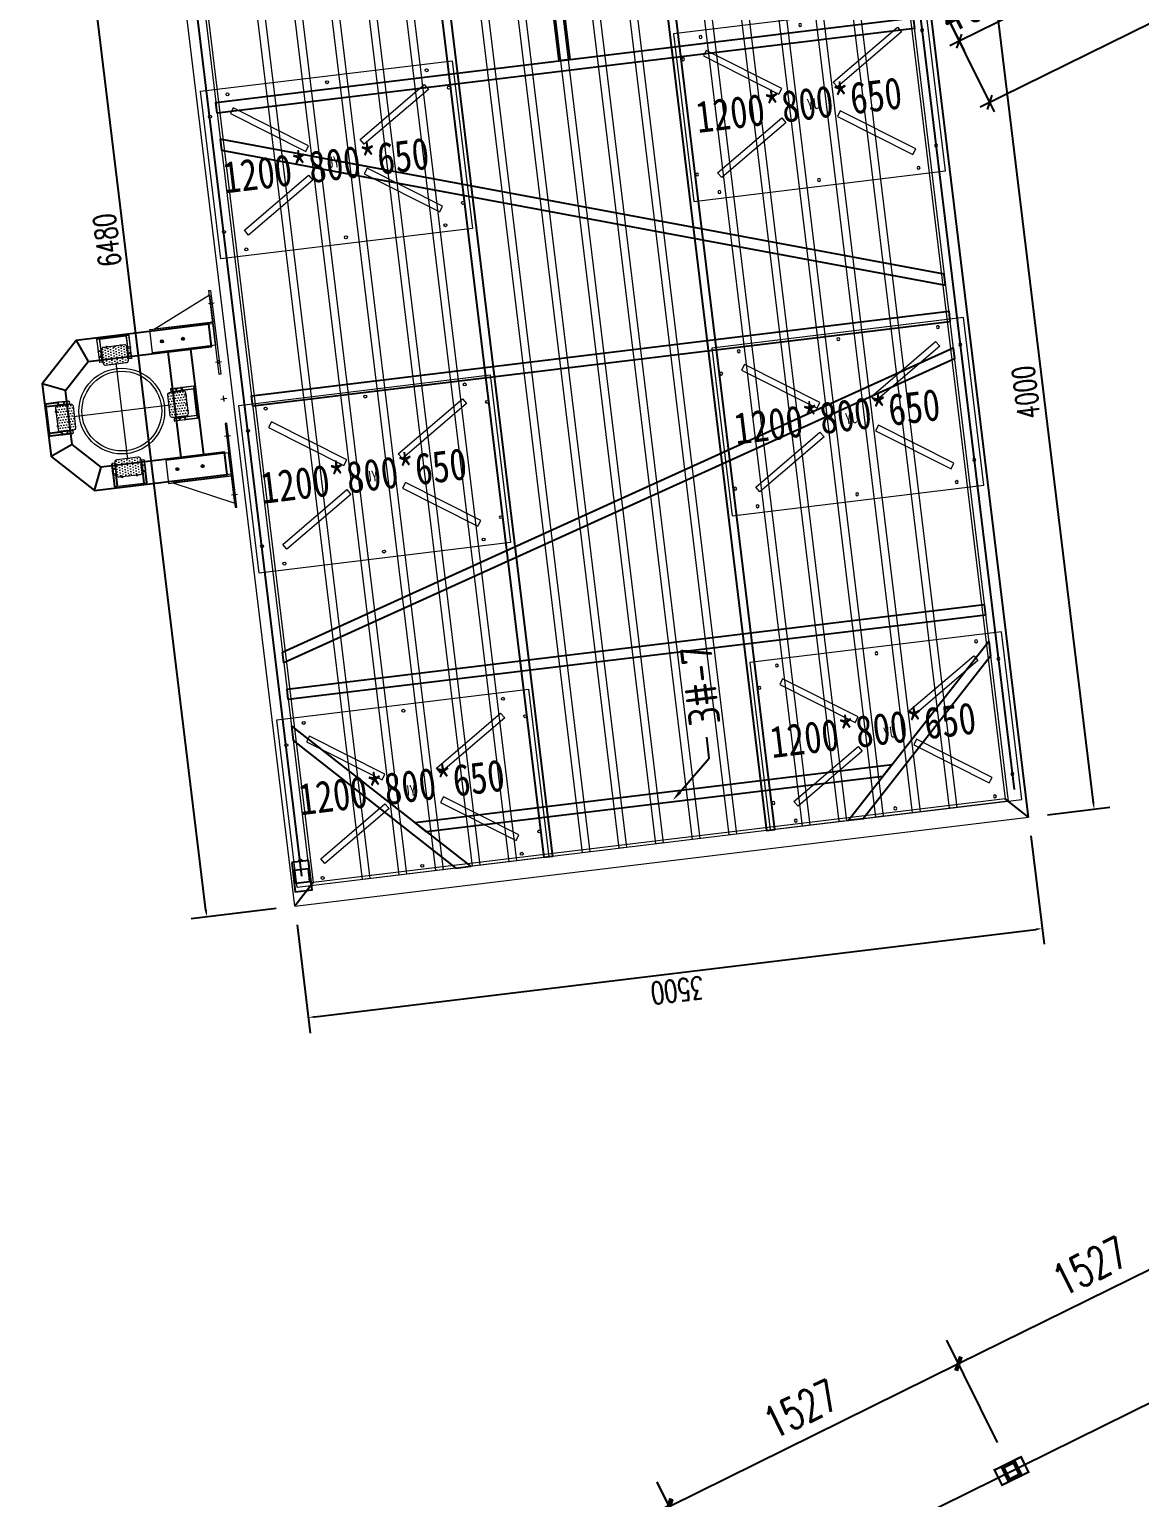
# Model space of a CAD drawing. Extents: x 8796 to 116961, y 24572 to 132726.
# Drawn here: x 27899 to 33157, y 85472 to 92430 of the extents above; entities that cross this region are included whole.
import ezdxf
from ezdxf import colors
from ezdxf.entities.mleader import LeaderData, LeaderLine
from ezdxf.math import Vec2, Vec3

# ---------------------------------------------------------------- set-up
doc = ezdxf.new("R2010")
doc.units = 0
doc.header["$LTSCALE"] = 1000
doc.header["$MEASUREMENT"] = 0
for name, pattern in [('CENTER', [2, 1.25, -0.25, 0.25, -0.25]), ('DASHED', [0.75, 0.5, -0.25]), ('HIDDEN', [0.375, 0.25, -0.125])]:
    doc.linetypes.add(name, pattern=pattern)
for name, color, linetype in [('PUB_DIM', 3, 'Continuous'), ('PUB_TEXT', 7, 'Continuous'), ('主框型材', 4, 'Continuous'), ('标注', 9, 'Continuous'), ('栏杆基座', 214, 'Continuous'), ('浮箱U槽', 5, 'Continuous'), ('浮箱名称', 3, 'Continuous'), ('连接端梁', 130, 'Continuous'), ('铝合金', 7, 'Continuous'), ('铝横梁', 220, 'Continuous')]:
    doc.layers.add(name, color=color, linetype=linetype)
for name, color, linetype, lineweight in [('导框型材', 2, 'Continuous', 18), ('浮箱', 160, 'Continuous', 20), ('轮子座', 7, 'Continuous', 9), ('铝主梁', 3, 'Continuous', 9), ('铝龙骨', 7, 'Continuous', 9)]:
    doc.layers.add(name, color=color, linetype=linetype, lineweight=lineweight)
doc.styles.add('_TCH_DIM_T3', font='SIMPLEX.shx', dxfattribs={"width": 0.705882, "bigfont": 'hztxt.shx'})
doc.styles.add('HZTXT', font='txtw.shx', dxfattribs={"width": 0.8, "bigfont": 'hztxtw.shx'})
doc.styles.get("Standard").update_dxf_attribs({"font": 'gbenor.shx', "bigfont": 'gbcbig.shx'})
doc.styles.add('STANDARD_T3', font='simplex.shx', dxfattribs={"width": 0.7, "bigfont": 'hztxt.shx'})
doc.styles.add('黑体', font='simhei.ttf', dxfattribs={"width": 0.8})
doc.dimstyles.new('_TCH_ARCH&&50', dxfattribs={"dimtxt": 148.75, "dimasz": 50, "dimexe": 125, "dimexo": 150, "dimgap": 63.125, "dimtad": 1, "dimdec": 0, "dimzin": 0, "dimdsep": 46, "dimtxsty": '_TCH_DIM_T3', "dimblk": 'ARCHTICK', "dimcen": 0.09, "dimclrt": 7, "dimazin": 2, "dimtfac": 1, "dimtdec": 0, "dimtix": 1, "dimtmove": 2, "dimatfit": 3, "dimfxl": 0, "dimtolj": 1, "dimtzin": 0, "dimarcsym": 0})
doc.dimstyles.new('DIM-50', dxfattribs={"dimscale": 50, "dimtxt": 3, "dimasz": 1, "dimexe": 1, "dimexo": 1, "dimgap": 1, "dimtad": 1, "dimdec": 1, "dimdsep": 46, "dimtxsty": 'HZTXT', "dimblk": 'OBLIQUE', "dimblk1": 'ARCHTICK', "dimblk2": 'OBLIQUE', "dimcen": 0, "dimdle": 1, "dimclrd": 9, "dimclre": 9, "dimclrt": 2, "dimadec": 1, "dimazin": 0, "dimtfac": 1, "dimtdec": 1, "dimtix": 1, "dimtmove": 2, "dimatfit": 3, "dimldrblk": 'OBLIQUE', "dimfxl": 0, "dimtolj": 1, "dimtzin": 0, "dimarcsym": 0})
doc.dimstyles.new('W&&30', dxfattribs={"dimtxt": 105, "dimasz": 30, "dimexe": 75, "dimexo": 90, "dimgap": 30, "dimtad": 1, "dimdec": 0, "dimzin": 0, "dimdsep": 46, "dimtxsty": 'STANDARD_T3', "dimcen": 0.09, "dimclrd": 1, "dimclre": 1, "dimclrt": 7, "dimazin": 2, "dimtfac": 1, "dimtdec": 0, "dimtix": 1, "dimtmove": 2, "dimatfit": 3, "dimfxl": 0, "dimtolj": 1, "dimtzin": 0, "dimarcsym": 0})
pattern_1 = [(0, (1212.185, -561.11), (6.35, 12.7), [0, -12.7])]

# ---------------------------------------------------------------- blocks, each defined once
blk = doc.blocks.new('*D32')
at = {"color": 1, "lineweight": -2, "transparency": 16777216}
for p, q in [((27436.5, 72496.4), (27436.5, 72901.8)), ((33916.5, 72496.4), (33916.5, 72901.8)), ((27466.5, 72826.8), (33886.5, 72826.8))]:
    blk.add_line(p, q, dxfattribs=at)
at = {"color": 1, "transparency": 16777216}
for points in [[(27466.5, 72831.8), (27466.5, 72821.8), (27436.5, 72826.8)], [(33886.5, 72831.8), (33886.5, 72821.8), (33916.5, 72826.8)]]:
    blk.add_solid(points, dxfattribs=at)
at = {"layer": 'Defpoints', "color": 0, "transparency": 16777216}
for p in [(33916.5, 72826.8), (27436.5, 72406.4), (33916.5, 72406.4)]:
    blk.add_point(p, dxfattribs=at)
at = {"color": 7, "transparency": 16777216, "insert": (30676.5, 72909.3), "char_height": 105, "attachment_point": 5, "style": 'STANDARD_T3'}
blk.add_mtext('\\A1;6480', dxfattribs=at)
blk = doc.blocks.new('*D606')
at = {"color": 1, "lineweight": -2, "transparency": 16777216}
for p, q in [((27346.5, 72406.4), (26829.5, 72406.4)), ((26904.5, 72376.4), (26904.5, 68936.4)), ((27346.5, 68906.4), (26829.5, 68906.4))]:
    blk.add_line(p, q, dxfattribs=at)
at = {"color": 1, "transparency": 16777216}
for points in [[(26899.5, 72376.4), (26909.5, 72376.4), (26904.5, 72406.4)], [(26899.5, 68936.4), (26909.5, 68936.4), (26904.5, 68906.4)]]:
    blk.add_solid(points, dxfattribs=at)
at = {"layer": 'Defpoints', "color": 0, "transparency": 16777216}
for p in [(27436.5, 72406.4), (26904.5, 68906.4), (27436.5, 68906.4)]:
    blk.add_point(p, dxfattribs=at)
at = {"color": 7, "transparency": 16777216, "insert": (26822, 70656.4), "char_height": 105, "attachment_point": 5, "rotation": 90, "style": 'STANDARD_T3'}
blk.add_mtext('\\A1;3500', dxfattribs=at)
blk = doc.blocks.new('*D33')
at = {"color": 1, "lineweight": -2, "transparency": 16777216}
for p, q in [((27436.5, 68816.4), (27436.5, 68518.8)), ((31436.5, 68816.4), (31436.5, 68518.8)), ((27466.5, 68593.8), (31406.5, 68593.8))]:
    blk.add_line(p, q, dxfattribs=at)
at = {"color": 1, "transparency": 16777216}
for points in [[(27466.5, 68598.8), (27466.5, 68588.8), (27436.5, 68593.8)], [(31406.5, 68598.8), (31406.5, 68588.8), (31436.5, 68593.8)]]:
    blk.add_solid(points, dxfattribs=at)
at = {"layer": 'Defpoints', "color": 0, "transparency": 16777216}
for p in [(27436.5, 68906.4), (31436.5, 68906.4), (31436.5, 68593.8)]:
    blk.add_point(p, dxfattribs=at)
at = {"color": 7, "transparency": 16777216, "insert": (29436.5, 68676.3), "char_height": 105, "attachment_point": 5, "style": 'STANDARD_T3'}
blk.add_mtext('\\A1;4000', dxfattribs=at)
blk = doc.blocks.new('$matou$00000186')
for points in [[(-600, 400), (600, 400), (600, -400), (-600, -400)], [(-455.8, 303.8), (-472.4, 278.9), (-139.6, 57), (-122.9, 82)], [(455.8, 303.8), (472.4, 278.9), (139.6, 57), (122.9, 82)], [(-455.8, -303.8), (-472.4, -278.9), (-139.6, -57), (-122.9, -82)], [(455.8, -303.8), (472.4, -278.9), (139.6, -57), (122.9, -82)]]:
    blk.add_lwpolyline(points, close=True)
for centre in [(-475, 370), (0, 370), (475, 370), (-570, 275), (570, 275), (-570, -275), (570, -275), (-475, -370), (0, -370), (475, -370)]:
    blk.add_circle(centre, 7)
at = {"layer": 'PUB_TEXT', "style": '黑体', "width": 0.8}
blk.add_text('JY', height=52.57, dxfattribs=at).set_placement((-44.4, -35.3))
blk = doc.blocks.new('_Oblique')
at = {"color": 0, "linetype": 'ByBlock', "lineweight": -2}
blk.add_line((-0.5, -0.5), (0.5, 0.5), dxfattribs=at)
blk = doc.blocks.new('*D597')
at = {"layer": 'Defpoints', "color": 0, "transparency": 16777216}
for p in [(40173.6, 68346.1), (46011.6, 68346.1), (46011.6, 67685.2)]:
    blk.add_point(p, dxfattribs=at)
at = {"layer": '标注', "color": 9, "lineweight": -2, "transparency": 16777216}
for p, q in [((40173.6, 68296.1), (40173.6, 67635.2)), ((46011.6, 68296.1), (46011.6, 67635.2)), ((40123.6, 67685.2), (46061.6, 67685.2))]:
    blk.add_line(p, q, dxfattribs=at)
at = {"layer": '标注', "color": 9, "lineweight": -2, "transparency": 16777216, "xscale": 50, "yscale": 50, "zscale": 50, "rotation": 180}
blk.add_blockref('_Oblique', (40173.6, 67685.2), dxfattribs=at)
at = {"layer": '标注', "color": 9, "lineweight": -2, "transparency": 16777216, "xscale": 50, "yscale": 50, "zscale": 50}
blk.add_blockref('_Oblique', (46011.6, 67685.2), dxfattribs=at)
at = {"layer": '标注', "color": 2, "transparency": 16777216, "insert": (43092.6, 67810.2), "char_height": 150, "attachment_point": 5, "style": 'HZTXT'}
blk.add_mtext('\\A1;5838', dxfattribs=at)
blk = doc.blocks.new('_ArchTick')
at = {"color": 0, "linetype": 'ByBlock', "const_width": 0.4}
blk.add_lwpolyline([(-0.5, -0.5), (0.5, 0.5)], dxfattribs=at)
blk = doc.blocks.new('*D600')
at = {"layer": 'Defpoints', "color": 0, "transparency": 16777216}
for p in [(40573.8, 68444.1), (40173.6, 68346.1), (40173.6, 68008)]:
    blk.add_point(p, dxfattribs=at)
at = {"layer": '标注', "color": 9, "lineweight": -2, "transparency": 16777216}
for p, q in [((40573.8, 68394.1), (40573.8, 67958)), ((40173.6, 68296.1), (40173.6, 67958)), ((40173.6, 68008), (40123.6, 68008)), ((40573.8, 68008), (40173.6, 68008)), ((40573.8, 68008), (40623.8, 68008))]:
    blk.add_line(p, q, dxfattribs=at)
at = {"layer": '标注', "color": 9, "lineweight": -2, "transparency": 16777216, "xscale": 50, "yscale": 50, "zscale": 50}
blk.add_blockref('_Oblique', (40173.6, 68008), dxfattribs=at)
at = {"layer": '标注', "color": 9, "lineweight": -2, "transparency": 16777216, "xscale": 50, "yscale": 50, "zscale": 50, "rotation": 180}
blk.add_blockref('_Oblique', (40573.8, 68008), dxfattribs=at)
at = {"layer": '标注', "color": 2, "transparency": 16777216, "insert": (40373.7, 68133), "char_height": 150, "attachment_point": 5, "style": 'HZTXT'}
blk.add_mtext('\\A1;400.2', dxfattribs=at)
blk = doc.blocks.new('*U519')
h = blk.add_hatch()
h.set_pattern_fill('DOTS', color=256, scale=8)
h.set_pattern_definition(pattern_1)
h.paths.add_polyline_path([(64, 50, 0.4142135624), (54, 60), (-11, 60, 0.4142135624), (-21, 50), (-21, -50, 0.4142135624), (-11, -60), (54, -60, 0.4142135624), (64, -50)])
at = {"layer": '导框型材', "color": 0, "linetype": 'Continuous'}
for p, q in [((-64, 63.508929), (-64, 75.5)), ((-64, 75.5), (-63.389317, 75.5)), ((-7.891644, 75.5), (-63.389317, 75.5)), ((-63.389317, 75.5), (-63.389317, 64.5)), ((-62, 77.5), (-6.502327, 77.5)), ((-2.965328, 75.5), (-7.891644, 75.5)), ((-7.891644, 75.5), (-7.891644, 64.5)), ((-6.502327, 77.5), (-1.08338, 77.5)), ((47.5, 75.5), (-2.965328, 75.5)), ((-2.965328, 64.5), (-2.965328, 75.5)), ((-1.08338, 77.5), (45.5, 77.5)), ((47.5, 64.5), (47.5, 75.5)), ((-64, -63.50893), (-64, 63.508929)), ((-63.389317, 64.5), (-7.891644, 64.5)), ((-62, 62.5), (-62, -62.5)), ((-6.502327, 62.5), (-62, 62.5)), ((-7.891644, 64.5), (-2.965328, 64.5)), ((-1.08338, 62.5), (-6.502327, 62.5)), ((47.5, 64.5), (-2.965328, 64.5)), ((45.5, 62.5), (-1.08338, 62.5)), ((31, 62.498484), (31, 60)), ((-64, -63.78066), (-64, -63.500287)), ((-64, -75.5), (-64, -63.78066)), ((-63.389317, -64.5), (-63.389317, -75.5)), ((-7.891644, -64.5), (-63.389317, -64.5)), ((-62, -62.5), (-6.502327, -62.5)), ((-2.965328, -64.5), (-7.891644, -64.5)), ((-7.891644, -75.5), (-7.891644, -64.5)), ((-6.502327, -62.5), (-1.08338, -62.5)), ((47.5, -64.5), (-2.965328, -64.5)), ((-2.965328, -64.5), (-2.965328, -75.5)), ((-1.08338, -62.5), (45.5, -62.5)), ((31, -60), (31, -62.498484)), ((47.5, -75.5), (47.5, -64.5)), ((-64, -75.5), (-63.389317, -75.5)), ((-63.389317, -75.5), (-7.891644, -75.5)), ((-6.502327, -77.5), (-62, -77.5)), ((-7.891644, -75.5), (-2.965328, -75.5)), ((-1.08338, -77.5), (-6.502327, -77.5)), ((47.5, -75.5), (-2.965328, -75.5)), ((45.5, -77.5), (-1.08338, -77.5))]:
    blk.add_line(p, q, dxfattribs=at)
at = {"layer": '导框型材', "color": 1, "linetype": 'CENTER', "ltscale": 0.1}
for p, q in [((18.75, 70), (24.25, 70)), ((21.5, 67.25), (21.5, 72.75)), ((21.5, -72.75), (21.5, -67.25)), ((18.75, -70), (24.25, -70))]:
    blk.add_line(p, q, dxfattribs=at)
at = {"layer": '导框型材', "color": 1, "linetype": 'CENTER', "ltscale": 0.28}
for p, q in [((-18.5, 35), (-14.5, 35)), ((-16.5, 37), (-16.5, 33)), ((-18.5, -35), (-14.5, -35)), ((-16.5, -37), (-16.5, -33))]:
    blk.add_line(p, q, dxfattribs=at)
at = {"layer": '导框型材', "color": 1, "linetype": 'CENTER', "ltscale": 0.404352}
for p, q in [((-18.5, 0), (-14.5, 0)), ((-16.5, -2), (-16.5, 2))]:
    blk.add_line(p, q, dxfattribs=at)
at = {"layer": '导框型材', "color": 0}
blk.add_lwpolyline([(-11, 60), (54, 60, -0.4142135624), (64, 50), (64, -50, -0.4142135624), (54, -60), (-11, -60, -0.4142135624), (-21, -50), (-21, 50, -0.4142135624)], format="xyb", close=True, dxfattribs=at)
for centre in [(21.5, 70), (21.5, -70)]:
    blk.add_circle(centre, 2.5, dxfattribs=at)
at = {"layer": '导框型材', "color": 0, "linetype": 'Continuous', "extrusion": (0, 0, -1)}
for centre, start, end in [((62, 75.5), 0, 90), ((62, 64.5), 270, 0), ((62, -64.5), 0, 90), ((62, -75.5), 270, 0)]:
    blk.add_arc(centre, 2, start, end, dxfattribs=at)
at = {"layer": '导框型材', "color": 0, "linetype": 'Continuous'}
for centre, radius, start, end in [((45.5, 75.5), 2, 0, 90), ((45.5, 64.5), 2, 270, 0), ((-16.5, -35), 7, 130.0052008841, 229.9947991159), ((45.5, -64.5), 2, 0, 90), ((45.5, -75.5), 2, 270, 0)]:
    blk.add_arc(centre, radius, start, end, dxfattribs=at)
at = {"layer": '导框型材', "color": 0, "linetype": 'Continuous', "extrusion": (1.22461e-16, 0, -1)}
blk.add_arc((16.5, 35), 7, 310.0052008841, 49.9947991159, dxfattribs=at)
at = {"layer": '导框型材', "color": 0, "linetype": 'Continuous'}
for centre, major_axis, ratio, start_param, end_param in [((-62, 75.5), (0, 2), 0.694658, 0, 1.5707963268), ((-6.502327, 75.5), (0, -2), 0.694658, 3.1415926536, 4.7123889804), ((-1.08338, 75.5), (0, -2), 0.940974, 3.1415926536, 4.7123889804), ((-6.502327, 64.5), (0, 2), 0.694658, 1.5707963268, 3.1415926536), ((-1.08338, 64.5), (0, 2), 0.940974, 1.5707963268, 3.1415926536), ((-6.502327, -64.5), (0, 2), 0.694658, 0, 1.5707963268), ((-1.08338, -64.5), (0, 2), 0.940974, 0, 1.5707963268), ((-62, -75.5), (0, 2), 0.694658, 1.5707963268, 3.1415926536), ((-6.502327, -75.5), (0, 2), 0.694658, 1.5707963268, 3.1415926536), ((-1.08338, -75.5), (0, 2), 0.940974, 1.5707963268, 3.1415926536)]:
    blk.add_ellipse(centre, major_axis=major_axis, ratio=ratio, start_param=start_param, end_param=end_param, dxfattribs=at)
at = {"layer": '导框型材', "color": 0, "linetype": 'Continuous', "extrusion": (0, 0, -1)}
for centre, start_param, end_param in [((-62, 64.5), 0, 1.5707963268), ((-62, -64.5), 1.5707963268, 3.1415926536)]:
    blk.add_ellipse(centre, major_axis=(0, -2), ratio=0.694658, start_param=start_param, end_param=end_param, dxfattribs=at)
blk = doc.blocks.new('*U515')
at = {"layer": '轮子座', "color": 0, "linetype": 'ByBlock', "lineweight": -2, "transparency": 16777216}
blk.add_blockref('*U519', (0, 0), dxfattribs=at)
blk = doc.blocks.new('*U516')
h = blk.add_hatch()
h.set_pattern_fill('DOTS', color=256, scale=8)
h.set_pattern_definition(pattern_1)
h.paths.add_polyline_path([(64, 50, 0.4142135624), (54, 60), (-11, 60, 0.4142135624), (-21, 50), (-21, -50, 0.4142135624), (-11, -60), (54, -60, 0.4142135624), (64, -50)])
at = {"layer": '导框型材', "color": 0, "linetype": 'Continuous'}
for p, q in [((-64, 63.508929), (-64, 75.5)), ((-64, 75.5), (-63.389317, 75.5)), ((-7.891644, 75.5), (-63.389317, 75.5)), ((-63.389317, 75.5), (-63.389317, 64.5)), ((-62, 77.5), (-6.502327, 77.5)), ((-2.965328, 75.5), (-7.891644, 75.5)), ((-7.891644, 75.5), (-7.891644, 64.5)), ((-6.502327, 77.5), (-1.08338, 77.5)), ((47.5, 75.5), (-2.965328, 75.5)), ((-2.965328, 64.5), (-2.965328, 75.5)), ((-1.08338, 77.5), (45.5, 77.5)), ((47.5, 64.5), (47.5, 75.5)), ((-64, -63.50893), (-64, 63.508929)), ((-63.389317, 64.5), (-7.891644, 64.5)), ((-62, 62.5), (-62, -62.5)), ((-6.502327, 62.5), (-62, 62.5)), ((-7.891644, 64.5), (-2.965328, 64.5)), ((-1.08338, 62.5), (-6.502327, 62.5)), ((47.5, 64.5), (-2.965328, 64.5)), ((45.5, 62.5), (-1.08338, 62.5)), ((31, 62.498484), (31, 60)), ((-64, -63.78066), (-64, -63.500287)), ((-64, -75.5), (-64, -63.78066)), ((-63.389317, -64.5), (-63.389317, -75.5)), ((-7.891644, -64.5), (-63.389317, -64.5)), ((-62, -62.5), (-6.502327, -62.5)), ((-2.965328, -64.5), (-7.891644, -64.5)), ((-7.891644, -75.5), (-7.891644, -64.5)), ((-6.502327, -62.5), (-1.08338, -62.5)), ((47.5, -64.5), (-2.965328, -64.5)), ((-2.965328, -64.5), (-2.965328, -75.5)), ((-1.08338, -62.5), (45.5, -62.5)), ((31, -60), (31, -62.498484)), ((47.5, -75.5), (47.5, -64.5)), ((-64, -75.5), (-63.389317, -75.5)), ((-63.389317, -75.5), (-7.891644, -75.5)), ((-6.502327, -77.5), (-62, -77.5)), ((-7.891644, -75.5), (-2.965328, -75.5)), ((-1.08338, -77.5), (-6.502327, -77.5)), ((47.5, -75.5), (-2.965328, -75.5)), ((45.5, -77.5), (-1.08338, -77.5))]:
    blk.add_line(p, q, dxfattribs=at)
at = {"layer": '导框型材', "color": 1, "linetype": 'CENTER', "ltscale": 0.1}
for p, q in [((18.75, 70), (24.25, 70)), ((21.5, 67.25), (21.5, 72.75)), ((21.5, -72.75), (21.5, -67.25)), ((18.75, -70), (24.25, -70))]:
    blk.add_line(p, q, dxfattribs=at)
at = {"layer": '导框型材', "color": 1, "linetype": 'CENTER', "ltscale": 0.28}
for p, q in [((-18.5, 35), (-14.5, 35)), ((-16.5, 37), (-16.5, 33)), ((-18.5, -35), (-14.5, -35)), ((-16.5, -37), (-16.5, -33))]:
    blk.add_line(p, q, dxfattribs=at)
at = {"layer": '导框型材', "color": 1, "linetype": 'CENTER', "ltscale": 0.404352}
for p, q in [((-18.5, 0), (-14.5, 0)), ((-16.5, -2), (-16.5, 2))]:
    blk.add_line(p, q, dxfattribs=at)
at = {"layer": '导框型材', "color": 0}
blk.add_lwpolyline([(-11, 60), (54, 60, -0.4142135624), (64, 50), (64, -50, -0.4142135624), (54, -60), (-11, -60, -0.4142135624), (-21, -50), (-21, 50, -0.4142135624)], format="xyb", close=True, dxfattribs=at)
for centre in [(21.5, 70), (21.5, -70)]:
    blk.add_circle(centre, 2.5, dxfattribs=at)
at = {"layer": '导框型材', "color": 0, "linetype": 'Continuous', "extrusion": (0, 0, -1)}
for centre, start, end in [((62, 75.5), 0, 90), ((62, 64.5), 270, 0), ((62, -64.5), 0, 90), ((62, -75.5), 270, 0)]:
    blk.add_arc(centre, 2, start, end, dxfattribs=at)
at = {"layer": '导框型材', "color": 0, "linetype": 'Continuous'}
for centre, radius, start, end in [((45.5, 75.5), 2, 0, 90), ((45.5, 64.5), 2, 270, 0), ((-16.5, -35), 7, 130.0052008841, 229.9947991159), ((45.5, -64.5), 2, 0, 90), ((45.5, -75.5), 2, 270, 0)]:
    blk.add_arc(centre, radius, start, end, dxfattribs=at)
at = {"layer": '导框型材', "color": 0, "linetype": 'Continuous', "extrusion": (1.22461e-16, 0, -1)}
blk.add_arc((16.5, 35), 7, 310.0052008841, 49.9947991159, dxfattribs=at)
at = {"layer": '导框型材', "color": 0, "linetype": 'Continuous'}
for centre, major_axis, ratio, start_param, end_param in [((-62, 75.5), (0, 2), 0.694658, 0, 1.5707963268), ((-6.502327, 75.5), (0, -2), 0.694658, 3.1415926536, 4.7123889804), ((-1.08338, 75.5), (0, -2), 0.940974, 3.1415926536, 4.7123889804), ((-6.502327, 64.5), (0, 2), 0.694658, 1.5707963268, 3.1415926536), ((-1.08338, 64.5), (0, 2), 0.940974, 1.5707963268, 3.1415926536), ((-6.502327, -64.5), (0, 2), 0.694658, 0, 1.5707963268), ((-1.08338, -64.5), (0, 2), 0.940974, 0, 1.5707963268), ((-62, -75.5), (0, 2), 0.694658, 1.5707963268, 3.1415926536), ((-6.502327, -75.5), (0, 2), 0.694658, 1.5707963268, 3.1415926536), ((-1.08338, -75.5), (0, 2), 0.940974, 1.5707963268, 3.1415926536)]:
    blk.add_ellipse(centre, major_axis=major_axis, ratio=ratio, start_param=start_param, end_param=end_param, dxfattribs=at)
at = {"layer": '导框型材', "color": 0, "linetype": 'Continuous', "extrusion": (0, 0, -1)}
for centre, start_param, end_param in [((-62, 64.5), 0, 1.5707963268), ((-62, -64.5), 1.5707963268, 3.1415926536)]:
    blk.add_ellipse(centre, major_axis=(0, -2), ratio=0.694658, start_param=start_param, end_param=end_param, dxfattribs=at)
blk = doc.blocks.new('*U517')
at = {"layer": '轮子座', "color": 0, "linetype": 'ByBlock', "lineweight": -2, "transparency": 16777216}
blk.add_blockref('*U516', (0, 0), dxfattribs=at)
blk = doc.blocks.new('*U518')
h = blk.add_hatch()
h.set_pattern_fill('DOTS', color=256, scale=8)
h.set_pattern_definition(pattern_1)
h.paths.add_polyline_path([(64, 50, 0.4142135624), (54, 60), (-11, 60, 0.4142135624), (-21, 50), (-21, -50, 0.4142135624), (-11, -60), (54, -60, 0.4142135624), (64, -50)])
at = {"layer": '导框型材', "color": 0, "linetype": 'Continuous'}
for p, q in [((-64, 63.508929), (-64, 75.5)), ((-64, 75.5), (-63.389317, 75.5)), ((-7.891644, 75.5), (-63.389317, 75.5)), ((-63.389317, 75.5), (-63.389317, 64.5)), ((-62, 77.5), (-6.502327, 77.5)), ((-2.965328, 75.5), (-7.891644, 75.5)), ((-7.891644, 75.5), (-7.891644, 64.5)), ((-6.502327, 77.5), (-1.08338, 77.5)), ((47.5, 75.5), (-2.965328, 75.5)), ((-2.965328, 64.5), (-2.965328, 75.5)), ((-1.08338, 77.5), (45.5, 77.5)), ((47.5, 64.5), (47.5, 75.5)), ((-64, -63.50893), (-64, 63.508929)), ((-63.389317, 64.5), (-7.891644, 64.5)), ((-62, 62.5), (-62, -62.5)), ((-6.502327, 62.5), (-62, 62.5)), ((-7.891644, 64.5), (-2.965328, 64.5)), ((-1.08338, 62.5), (-6.502327, 62.5)), ((47.5, 64.5), (-2.965328, 64.5)), ((45.5, 62.5), (-1.08338, 62.5)), ((31, 62.498484), (31, 60)), ((-64, -63.78066), (-64, -63.500287)), ((-64, -75.5), (-64, -63.78066)), ((-63.389317, -64.5), (-63.389317, -75.5)), ((-7.891644, -64.5), (-63.389317, -64.5)), ((-62, -62.5), (-6.502327, -62.5)), ((-2.965328, -64.5), (-7.891644, -64.5)), ((-7.891644, -75.5), (-7.891644, -64.5)), ((-6.502327, -62.5), (-1.08338, -62.5)), ((47.5, -64.5), (-2.965328, -64.5)), ((-2.965328, -64.5), (-2.965328, -75.5)), ((-1.08338, -62.5), (45.5, -62.5)), ((31, -60), (31, -62.498484)), ((47.5, -75.5), (47.5, -64.5)), ((-64, -75.5), (-63.389317, -75.5)), ((-63.389317, -75.5), (-7.891644, -75.5)), ((-6.502327, -77.5), (-62, -77.5)), ((-7.891644, -75.5), (-2.965328, -75.5)), ((-1.08338, -77.5), (-6.502327, -77.5)), ((47.5, -75.5), (-2.965328, -75.5)), ((45.5, -77.5), (-1.08338, -77.5))]:
    blk.add_line(p, q, dxfattribs=at)
at = {"layer": '导框型材', "color": 1, "linetype": 'CENTER', "ltscale": 0.1}
for p, q in [((18.75, 70), (24.25, 70)), ((21.5, 67.25), (21.5, 72.75)), ((21.5, -72.75), (21.5, -67.25)), ((18.75, -70), (24.25, -70))]:
    blk.add_line(p, q, dxfattribs=at)
at = {"layer": '导框型材', "color": 1, "linetype": 'CENTER', "ltscale": 0.28}
for p, q in [((-18.5, 35), (-14.5, 35)), ((-16.5, 37), (-16.5, 33)), ((-18.5, -35), (-14.5, -35)), ((-16.5, -37), (-16.5, -33))]:
    blk.add_line(p, q, dxfattribs=at)
at = {"layer": '导框型材', "color": 1, "linetype": 'CENTER', "ltscale": 0.404352}
for p, q in [((-18.5, 0), (-14.5, 0)), ((-16.5, -2), (-16.5, 2))]:
    blk.add_line(p, q, dxfattribs=at)
at = {"layer": '导框型材', "color": 0}
blk.add_lwpolyline([(-11, 60), (54, 60, -0.4142135624), (64, 50), (64, -50, -0.4142135624), (54, -60), (-11, -60, -0.4142135624), (-21, -50), (-21, 50, -0.4142135624)], format="xyb", close=True, dxfattribs=at)
for centre in [(21.5, 70), (21.5, -70)]:
    blk.add_circle(centre, 2.5, dxfattribs=at)
at = {"layer": '导框型材', "color": 0, "linetype": 'Continuous', "extrusion": (0, 0, -1)}
for centre, start, end in [((62, 75.5), 0, 90), ((62, 64.5), 270, 0), ((62, -64.5), 0, 90), ((62, -75.5), 270, 0)]:
    blk.add_arc(centre, 2, start, end, dxfattribs=at)
at = {"layer": '导框型材', "color": 0, "linetype": 'Continuous'}
for centre, radius, start, end in [((45.5, 75.5), 2, 0, 90), ((45.5, 64.5), 2, 270, 0), ((-16.5, -35), 7, 130.0052008841, 229.9947991159), ((45.5, -64.5), 2, 0, 90), ((45.5, -75.5), 2, 270, 0)]:
    blk.add_arc(centre, radius, start, end, dxfattribs=at)
at = {"layer": '导框型材', "color": 0, "linetype": 'Continuous', "extrusion": (1.22461e-16, 0, -1)}
blk.add_arc((16.5, 35), 7, 310.0052008841, 49.9947991159, dxfattribs=at)
at = {"layer": '导框型材', "color": 0, "linetype": 'Continuous'}
for centre, major_axis, ratio, start_param, end_param in [((-62, 75.5), (0, 2), 0.694658, 0, 1.5707963268), ((-6.502327, 75.5), (0, -2), 0.694658, 3.1415926536, 4.7123889804), ((-1.08338, 75.5), (0, -2), 0.940974, 3.1415926536, 4.7123889804), ((-6.502327, 64.5), (0, 2), 0.694658, 1.5707963268, 3.1415926536), ((-1.08338, 64.5), (0, 2), 0.940974, 1.5707963268, 3.1415926536), ((-6.502327, -64.5), (0, 2), 0.694658, 0, 1.5707963268), ((-1.08338, -64.5), (0, 2), 0.940974, 0, 1.5707963268), ((-62, -75.5), (0, 2), 0.694658, 1.5707963268, 3.1415926536), ((-6.502327, -75.5), (0, 2), 0.694658, 1.5707963268, 3.1415926536), ((-1.08338, -75.5), (0, 2), 0.940974, 1.5707963268, 3.1415926536)]:
    blk.add_ellipse(centre, major_axis=major_axis, ratio=ratio, start_param=start_param, end_param=end_param, dxfattribs=at)
at = {"layer": '导框型材', "color": 0, "linetype": 'Continuous', "extrusion": (0, 0, -1)}
for centre, start_param, end_param in [((-62, 64.5), 0, 1.5707963268), ((-62, -64.5), 1.5707963268, 3.1415926536)]:
    blk.add_ellipse(centre, major_axis=(0, -2), ratio=0.694658, start_param=start_param, end_param=end_param, dxfattribs=at)
blk = doc.blocks.new('*U521')
at = {"layer": '轮子座', "color": 0, "linetype": 'ByBlock', "lineweight": -2, "transparency": 16777216}
blk.add_blockref('*U518', (0, 0), dxfattribs=at)
blk = doc.blocks.new('*U522')
h = blk.add_hatch()
h.set_pattern_fill('DOTS', color=256, scale=8)
h.set_pattern_definition(pattern_1)
h.paths.add_polyline_path([(64, 50, 0.4142135624), (54, 60), (-11, 60, 0.4142135624), (-21, 50), (-21, -50, 0.4142135624), (-11, -60), (54, -60, 0.4142135624), (64, -50)])
at = {"layer": '导框型材', "color": 0, "linetype": 'Continuous'}
for p, q in [((-64, 63.508929), (-64, 75.5)), ((-64, 75.5), (-63.389317, 75.5)), ((-7.891644, 75.5), (-63.389317, 75.5)), ((-63.389317, 75.5), (-63.389317, 64.5)), ((-62, 77.5), (-6.502327, 77.5)), ((-2.965328, 75.5), (-7.891644, 75.5)), ((-7.891644, 75.5), (-7.891644, 64.5)), ((-6.502327, 77.5), (-1.08338, 77.5)), ((47.5, 75.5), (-2.965328, 75.5)), ((-2.965328, 64.5), (-2.965328, 75.5)), ((-1.08338, 77.5), (45.5, 77.5)), ((47.5, 64.5), (47.5, 75.5)), ((-64, -63.50893), (-64, 63.508929)), ((-63.389317, 64.5), (-7.891644, 64.5)), ((-62, 62.5), (-62, -62.5)), ((-6.502327, 62.5), (-62, 62.5)), ((-7.891644, 64.5), (-2.965328, 64.5)), ((-1.08338, 62.5), (-6.502327, 62.5)), ((47.5, 64.5), (-2.965328, 64.5)), ((45.5, 62.5), (-1.08338, 62.5)), ((31, 62.498484), (31, 60)), ((-64, -63.78066), (-64, -63.500287)), ((-64, -75.5), (-64, -63.78066)), ((-63.389317, -64.5), (-63.389317, -75.5)), ((-7.891644, -64.5), (-63.389317, -64.5)), ((-62, -62.5), (-6.502327, -62.5)), ((-2.965328, -64.5), (-7.891644, -64.5)), ((-7.891644, -75.5), (-7.891644, -64.5)), ((-6.502327, -62.5), (-1.08338, -62.5)), ((47.5, -64.5), (-2.965328, -64.5)), ((-2.965328, -64.5), (-2.965328, -75.5)), ((-1.08338, -62.5), (45.5, -62.5)), ((31, -60), (31, -62.498484)), ((47.5, -75.5), (47.5, -64.5)), ((-64, -75.5), (-63.389317, -75.5)), ((-63.389317, -75.5), (-7.891644, -75.5)), ((-6.502327, -77.5), (-62, -77.5)), ((-7.891644, -75.5), (-2.965328, -75.5)), ((-1.08338, -77.5), (-6.502327, -77.5)), ((47.5, -75.5), (-2.965328, -75.5)), ((45.5, -77.5), (-1.08338, -77.5))]:
    blk.add_line(p, q, dxfattribs=at)
at = {"layer": '导框型材', "color": 1, "linetype": 'CENTER', "ltscale": 0.1}
for p, q in [((18.75, 70), (24.25, 70)), ((21.5, 67.25), (21.5, 72.75)), ((21.5, -72.75), (21.5, -67.25)), ((18.75, -70), (24.25, -70))]:
    blk.add_line(p, q, dxfattribs=at)
at = {"layer": '导框型材', "color": 1, "linetype": 'CENTER', "ltscale": 0.28}
for p, q in [((-18.5, 35), (-14.5, 35)), ((-16.5, 37), (-16.5, 33)), ((-18.5, -35), (-14.5, -35)), ((-16.5, -37), (-16.5, -33))]:
    blk.add_line(p, q, dxfattribs=at)
at = {"layer": '导框型材', "color": 1, "linetype": 'CENTER', "ltscale": 0.404352}
for p, q in [((-18.5, 0), (-14.5, 0)), ((-16.5, -2), (-16.5, 2))]:
    blk.add_line(p, q, dxfattribs=at)
at = {"layer": '导框型材', "color": 0}
blk.add_lwpolyline([(-11, 60), (54, 60, -0.4142135624), (64, 50), (64, -50, -0.4142135624), (54, -60), (-11, -60, -0.4142135624), (-21, -50), (-21, 50, -0.4142135624)], format="xyb", close=True, dxfattribs=at)
for centre in [(21.5, 70), (21.5, -70)]:
    blk.add_circle(centre, 2.5, dxfattribs=at)
at = {"layer": '导框型材', "color": 0, "linetype": 'Continuous', "extrusion": (0, 0, -1)}
for centre, start, end in [((62, 75.5), 0, 90), ((62, 64.5), 270, 0), ((62, -64.5), 0, 90), ((62, -75.5), 270, 0)]:
    blk.add_arc(centre, 2, start, end, dxfattribs=at)
at = {"layer": '导框型材', "color": 0, "linetype": 'Continuous'}
for centre, radius, start, end in [((45.5, 75.5), 2, 0, 90), ((45.5, 64.5), 2, 270, 0), ((-16.5, -35), 7, 130.0052008841, 229.9947991159), ((45.5, -64.5), 2, 0, 90), ((45.5, -75.5), 2, 270, 0)]:
    blk.add_arc(centre, radius, start, end, dxfattribs=at)
at = {"layer": '导框型材', "color": 0, "linetype": 'Continuous', "extrusion": (1.22461e-16, 0, -1)}
blk.add_arc((16.5, 35), 7, 310.0052008841, 49.9947991159, dxfattribs=at)
at = {"layer": '导框型材', "color": 0, "linetype": 'Continuous'}
for centre, major_axis, ratio, start_param, end_param in [((-62, 75.5), (0, 2), 0.694658, 0, 1.5707963268), ((-6.502327, 75.5), (0, -2), 0.694658, 3.1415926536, 4.7123889804), ((-1.08338, 75.5), (0, -2), 0.940974, 3.1415926536, 4.7123889804), ((-6.502327, 64.5), (0, 2), 0.694658, 1.5707963268, 3.1415926536), ((-1.08338, 64.5), (0, 2), 0.940974, 1.5707963268, 3.1415926536), ((-6.502327, -64.5), (0, 2), 0.694658, 0, 1.5707963268), ((-1.08338, -64.5), (0, 2), 0.940974, 0, 1.5707963268), ((-62, -75.5), (0, 2), 0.694658, 1.5707963268, 3.1415926536), ((-6.502327, -75.5), (0, 2), 0.694658, 1.5707963268, 3.1415926536), ((-1.08338, -75.5), (0, 2), 0.940974, 1.5707963268, 3.1415926536)]:
    blk.add_ellipse(centre, major_axis=major_axis, ratio=ratio, start_param=start_param, end_param=end_param, dxfattribs=at)
at = {"layer": '导框型材', "color": 0, "linetype": 'Continuous', "extrusion": (0, 0, -1)}
for centre, start_param, end_param in [((-62, 64.5), 0, 1.5707963268), ((-62, -64.5), 1.5707963268, 3.1415926536)]:
    blk.add_ellipse(centre, major_axis=(0, -2), ratio=0.694658, start_param=start_param, end_param=end_param, dxfattribs=at)
blk = doc.blocks.new('*U520')
at = {"layer": '轮子座', "color": 0, "linetype": 'ByBlock', "lineweight": -2, "transparency": 16777216}
blk.add_blockref('*U522', (0, 0), dxfattribs=at)
blk = doc.blocks.new('外抱桩器')
for radius in [203, 189]:
    blk.add_circle((0, 486.5), radius)
at = {"layer": '主框型材'}
for points in [[(-358.5, 660.4), (-358.5, 27.9), (-252.5, 27.9), (-252.5, 615.9), (-129.4, 739), (129.4, 739), (252.5, 615.9), (252.5, 27.9), (358.5, 27.9), (358.5, 659.8), (173.3, 845), (-173.3, 845), (-358.5, 659.8)], [(-129.4, 739), (-173.3, 845)], [(129.4, 739), (173.3, 845)], [(-358.5, 659.8), (-252.5, 615.9)], [(358.5, 659.8), (252.5, 615.9)]]:
    blk.add_lwpolyline(points, dxfattribs=at)
blk.add_lwpolyline([(-252.5, 128), (-252.5, 234), (252.5, 234), (252.5, 128)], close=True, dxfattribs=at)
at = {"layer": '导框型材', "color": 1, "linetype": 'CENTER', "ltscale": 5}
for p, q in [((0, 256.1), (0, 717)), ((229.5, 486.5), (-229.5, 486.5))]:
    blk.add_line(p, q, dxfattribs=at)
at = {"layer": '导框型材', "color": 2, "linetype": 'HIDDEN', "ltscale": 100}
for p, q in [((-359, 8), (-359, 308)), ((359, 8), (359, 308))]:
    blk.add_line(p, q, dxfattribs=at)
at = {"layer": '导框型材', "color": 1, "linetype": 'CENTER', "ltscale": 0.28}
for p, q in [((-312.7, 258), (-297.3, 258)), ((-305, 250.3), (-305, 265.7)), ((312.7, 258), (297.3, 258)), ((305, 250.3), (305, 265.7)), ((-305, 130.3), (-305, 145.7)), ((312.7, 158), (297.3, 158)), ((305, 150.3), (305, 165.7)), ((-312.7, 138), (-297.3, 138))]:
    blk.add_line(p, q, dxfattribs=at)
at = {"layer": '导框型材', "color": 2, "linetype": 'DASHED', "ltscale": 2}
for p, q in [((-517, 0), (-117, 0)), ((517, 0), (117, 0))]:
    blk.add_line(p, q, dxfattribs=at)
at = {"layer": '导框型材', "color": 1, "linetype": 'CENTER', "ltscale": 0.36}
for p, q in [((-464, 8), (-464, 0)), ((-457, 18.1), (-457, -9.9)), ((-450, 8), (-450, 0)), ((-184, 8), (-184, 0)), ((-177, 18.1), (-177, -9.9)), ((-170, 8), (-170, 0)), ((-14, 0), (14, 0)), ((0, 14), (0, -14)), ((170, 8), (170, 0)), ((177, 18.1), (177, -9.9)), ((184, 8), (184, 0)), ((450, 8), (450, 0)), ((457, 18.1), (457, -9.9)), ((464, 8), (464, 0))]:
    blk.add_line(p, q, dxfattribs=at)
at = {"layer": '导框型材', "color": 2}
for points in [[(-497, 8), (-367, 8), (-367, 288), (-497, 8)], [(497, 8), (367, 8), (367, 288), (497, 8)]]:
    blk.add_lwpolyline(points, dxfattribs=at)
for points in [[(-257, 8), (-257, 308), (-367, 308), (-367, 8)], [(257, 8), (257, 308), (367, 308), (367, 8)], [(-517, 0), (-117, 0), (-117, 8), (-517, 8)], [(517, 0), (117, 0), (117, 8), (517, 8)]]:
    blk.add_lwpolyline(points, close=True, dxfattribs=at)
for centre in [(-305, 258), (305, 258), (-305, 138), (305, 158)]:
    blk.add_circle(centre, 7, dxfattribs=at)
at = {"layer": '轮子座', "color": 7, "xscale": -1, "rotation": 90}
blk.add_blockref('*U521', (0, 775.5), dxfattribs=at)
at = {"layer": '轮子座', "color": 7}
blk.add_blockref('*U515', (-289, 486.5), dxfattribs=at)
at = {"layer": '轮子座', "color": 7, "xscale": -1}
blk.add_blockref('*U517', (289, 486.5), dxfattribs=at)
at = {"layer": '轮子座', "color": 7, "rotation": 90}
blk.add_blockref('*U520', (0, 197.5), dxfattribs=at)
blk = doc.blocks.new('sgsdfgdfg')
at = {"layer": '连接端梁', "color": 0, "elevation": 29521}
for points in [[(29141.7, 88482.4), (29158.5, 88343.4), (29237.9, 88353.1), (29221.1, 88492.1)], [(29151.4, 88443.3), (29158.7, 88383.8), (29228.2, 88392.2), (29220.9, 88451.7)]]:
    blk.add_lwpolyline(points, close=True, dxfattribs=at)
blk = doc.blocks.new('栏杆立柱底座')
at = {"layer": '栏杆基座', "color": 6}
for points, const_width in [([(-48.1, 64.7), (-31.3, -74.3), (48.1, -64.7), (31.3, 74.3)], 10), ([(-38.4, 25.6), (-31.1, -34), (38.4, -25.6), (31.1, 34)], 20)]:
    blk.add_lwpolyline(points, close=True, dxfattribs=dict(at, const_width=const_width))
blk = doc.blocks.new('*U632')
at = {"color": 0, "rotation": 263.0813751958696}
blk.add_blockref('栏杆立柱底座', (0, 0), dxfattribs=at)
blk = doc.blocks.new('*U633')
at = {"color": 0, "linetype": 'ByBlock', "lineweight": -2, "transparency": 16777216, "rotation": 26.29066540476217}
blk.add_blockref('*U632', (-63753.5, 37047.9), dxfattribs=at)
blk = doc.blocks.new('*D768')
at = {"layer": 'Defpoints', "color": 0, "transparency": 16777216}
for p in [(32299.2, 86107.3), (32550.5, 85598.6), (31181.1, 84922.1)]:
    blk.add_point(p, dxfattribs=at)
at = {"layer": 'PUB_DIM', "color": 0, "lineweight": -2, "transparency": 16777216}
for p, q in [((32484.1, 85733.1), (32243.8, 86219.4)), ((30929.8, 85430.8), (32299.2, 86107.3)), ((31114.7, 85056.6), (30874.4, 85542.9))]:
    blk.add_line(p, q, dxfattribs=at)
at = {"layer": 'PUB_DIM', "color": 0, "lineweight": -2, "transparency": 16777216, "xscale": 50, "yscale": 50, "zscale": 50}
for p, rotation in [((32299.2, 86107.3), 26.290665404661), ((30929.8, 85430.8), 206.290665404661)]:
    blk.add_blockref('_ArchTick', p, dxfattribs=dict(at, rotation=rotation))
at = {"layer": 'PUB_DIM', "color": 7, "transparency": 16777216, "insert": (31553.6, 85892.3), "char_height": 148.75, "attachment_point": 5, "rotation": 26.29067, "style": '_TCH_DIM_T3'}
blk.add_mtext('\\A1;1527', dxfattribs=at)
blk = doc.blocks.new('*D769')
at = {"layer": 'Defpoints', "color": 0, "transparency": 16777216}
for p in [(33668.6, 86783.8), (33919.9, 86275.2), (32550.5, 85598.6)]:
    blk.add_point(p, dxfattribs=at)
at = {"layer": 'PUB_DIM', "color": 0, "lineweight": -2, "transparency": 16777216}
for p, q in [((33853.5, 86409.6), (33613.2, 86895.9)), ((32299.2, 86107.3), (33668.6, 86783.8)), ((32484.1, 85733.1), (32243.8, 86219.4))]:
    blk.add_line(p, q, dxfattribs=at)
at = {"layer": 'PUB_DIM', "color": 0, "lineweight": -2, "transparency": 16777216, "xscale": 50, "yscale": 50, "zscale": 50}
for p, rotation in [((33668.6, 86783.8), 26.29066540466118), ((32299.2, 86107.3), 206.2906654046612)]:
    blk.add_blockref('_ArchTick', p, dxfattribs=dict(at, rotation=rotation))
at = {"layer": 'PUB_DIM', "color": 7, "transparency": 16777216, "insert": (32923, 86568.9), "char_height": 148.75, "attachment_point": 5, "rotation": 26.29067, "style": '_TCH_DIM_T3'}
blk.add_mtext('\\A1;1527', dxfattribs=at)
blk = doc.blocks.new('*D773')
at = {"layer": 'Defpoints', "color": 0, "transparency": 16777216}
for p in [(30927.7, 85435), (31181.1, 84922.1), (29811.7, 84245.6)]:
    blk.add_point(p, dxfattribs=at)
at = {"layer": 'PUB_DIM', "color": 0, "lineweight": -2, "transparency": 16777216}
for p, q in [((31114.7, 85056.6), (30872.4, 85547.1)), ((29558.3, 84758.5), (30927.7, 85435)), ((29745.3, 84380.1), (29503, 84870.5))]:
    blk.add_line(p, q, dxfattribs=at)
at = {"layer": 'PUB_DIM', "color": 0, "lineweight": -2, "transparency": 16777216, "xscale": 50, "yscale": 50, "zscale": 50}
for p, rotation in [((30927.7, 85435), 26.29066540476192), ((29558.3, 84758.5), 206.2906654047619)]:
    blk.add_blockref('_ArchTick', p, dxfattribs=dict(at, rotation=rotation))
at = {"layer": 'PUB_DIM', "color": 7, "transparency": 16777216, "insert": (30182.1, 85220), "char_height": 148.75, "attachment_point": 5, "rotation": 26.29067, "style": '_TCH_DIM_T3'}
blk.add_mtext('\\A1;1527', dxfattribs=at)
blk = doc.blocks.new('M1')
at = {"layer": '浮箱U槽', "linetype": 'ByBlock'}
for points in [[(33027.8, 71166.4), (27523.4, 71166.4), (27523.4, 71206.4), (33055.9, 71206.1)], [(32305.1, 70146.4), (27523.4, 70146.4), (27523.4, 70106.4), (32277, 70106.8)]]:
    blk.add_lwpolyline(points, close=True, dxfattribs=at)
at = {"layer": '铝主梁', "color": 3}
for p, q in [((27436.5, 72406.4), (33916.5, 72406.4)), ((27436.5, 72406.4), (27436.5, 68906.4)), ((33845.6, 72306.4), (27536.5, 72306.4)), ((27536.5, 69006.4), (27536.5, 72306.4)), ((31507.3, 69006.4), (27536.5, 69006.4)), ((27436.5, 68906.4), (31436.5, 68906.4))]:
    blk.add_line(p, q, dxfattribs=at)
at = {"layer": '铝主梁', "color": 251}
for p, q in [((33854.8, 72319.5), (27523.4, 72319.5)), ((27523.4, 68993.4), (27523.4, 72319.5)), ((31498.1, 68993.4), (27523.4, 68993.4))]:
    blk.add_line(p, q, dxfattribs=at)
at = {"layer": '铝合金', "color": 3}
for p, q in [((27536.5, 72306.4), (27436.5, 72406.4)), ((27436.5, 68906.4), (27536.5, 69006.4))]:
    blk.add_line(p, q, dxfattribs=at)
at = {"layer": '铝横梁'}
for points in [[(28286.5, 72319.5), (28215.7, 72319.5), (27523.4, 71627.4), (27523.4, 71556.5)], [(28411.5, 72319.5), (28461.5, 72319.5), (28461.5, 68993.4), (28411.5, 68993.4)], [(28586.5, 72319.5), (28638.9, 72319.5), (29686.5, 68993.4), (29634, 68993.4)], [(29811.5, 72319.5), (29861.5, 72319.5), (29861.5, 68993.4), (29811.5, 68993.4)], [(31086.5, 72319.5), (31034, 72319.5), (29986.5, 68993.4), (30038.9, 68993.4)], [(31211.5, 72319.5), (31261.5, 72319.5), (31261.5, 68993.4), (31211.5, 68993.4)], [(27711.5, 71744.5), (27761.5, 71794.5), (27761.5, 69518.4), (27711.5, 69568.4)], [(31261.5, 70631.4), (31261.5, 70681.4), (32573.9, 70681.4), (32538.4, 70631.4)], [(28286.5, 68993.4), (28215.7, 68993.4), (27523.4, 69685.5), (27523.4, 69756.4)]]:
    blk.add_lwpolyline(points, close=True, dxfattribs=at)
at = {"layer": '铝龙骨', "color": 4}
for points in [[(27523.4, 72073.9), (33658.5, 72073.9), (33658.5, 72038.9), (27523.4, 72038.9)], [(27523.4, 71723.9), (33410.5, 71723.9), (33410.5, 71688.9), (27523.4, 71688.9)], [(27523.4, 71373.9), (33162.5, 71373.9), (33162.5, 71338.9), (27523.4, 71338.9)], [(27523.4, 71023.9), (32914.5, 71023.9), (32914.5, 70988.9), (27523.4, 70988.9)], [(27523.4, 70673.9), (32666.5, 70673.9), (32666.5, 70638.9), (27523.4, 70638.9)], [(27523.4, 70323.9), (32418.5, 70323.9), (32418.5, 70288.9), (27523.4, 70288.9)], [(27523.4, 69973.9), (32170.5, 69973.9), (32170.5, 69938.9), (27523.4, 69938.9)], [(27523.4, 69623.9), (31922.5, 69623.9), (31922.5, 69588.9), (27523.4, 69588.9)], [(27523.4, 69273.9), (31674.5, 69273.9), (31674.5, 69238.9), (27523.4, 69238.9)]]:
    blk.add_lwpolyline(points, close=True, dxfattribs=at)
at = {"layer": '铝龙骨', "color": 2}
for points in [[(27523.4, 71898.9), (33534.5, 71898.9), (33534.5, 71863.9), (27523.4, 71863.9)], [(27523.4, 71548.9), (33286.5, 71548.9), (33286.5, 71513.9), (27523.4, 71513.9)], [(27523.4, 70848.9), (32790.5, 70848.9), (32790.5, 70813.9), (27523.4, 70813.9)], [(27523.4, 70498.9), (32542.5, 70498.9), (32542.5, 70463.9), (27523.4, 70463.9)], [(27523.4, 69798.9), (32046.5, 69798.9), (32046.5, 69763.9), (27523.4, 69763.9)], [(27523.4, 69448.9), (31798.5, 69448.9), (31798.5, 69413.9), (27523.4, 69413.9)]]:
    blk.add_lwpolyline(points, close=True, dxfattribs=at)
at = {"layer": '浮箱', "rotation": 270}
for p in [(27923.4, 71784.9), (29423.4, 71784.9), (30923.4, 71784.9)]:
    blk.add_blockref('$matou$00000186', p, dxfattribs=at)
at = {"layer": '浮箱', "yscale": -1, "rotation": 89.99999999999999}
for p in [(27923.4, 69528), (29423.4, 69528), (30923.4, 69528)]:
    blk.add_blockref('$matou$00000186', p, dxfattribs=at)
at = {"layer": '浮箱名称', "color": 1, "style": '黑体', "width": 0.8}
for p in [(27860.5, 72327.7), (29347, 72327.7), (30828.6, 72327.7), (27860.5, 70079.3), (30843.2, 70070.7), (29355.7, 70068.9)]:
    blk.add_text('1200*800*650', height=150.211, rotation=270, dxfattribs=at).set_placement(p)
for base, p1, p2, picture, middle in [((33916.5, 72826.8), (27436.5, 72406.4), (33916.5, 72406.4), '*D32', (30676.5, 72909.3)), ((31436.5, 68593.8), (27436.5, 68906.4), (31436.5, 68906.4), '*D33', (29436.5, 68676.3))]:
    dim = blk.add_linear_dim(base=base, p1=p1, p2=p2, dimstyle='W&&30')
    dim.commit()
    dim.dimension.update_dxf_attribs({"geometry": picture, "text_midpoint": middle})
dim = blk.add_linear_dim(base=(26904.5, 68906.4), p1=(27436.5, 72406.4), p2=(27436.5, 68906.4), angle=90, dimstyle='W&&30')
dim.commit()
dim.dimension.update_dxf_attribs({"geometry": '*D606', "text_midpoint": (26822, 70656.4)})
at = {"layer": '标注', "color": 6, "linetype": 'ByBlock'}
ml = blk.add_multileader_mtext('Standard', dxfattribs=at)
ml.set_content('3#-7', color=6)
ml.set_leader_properties()
ml.build(insert=Vec2(0, 0))
ml.multileader.update_dxf_attribs({"dogleg_length": 100, "arrow_head_size": 50})
ctx = ml.context
ctx.base_point, ctx.char_height, ctx.arrow_head_size, ctx.landing_gap_size, ctx.plane_origin = Vec3(27996.7, 70373.8), 150, 50, 35.9, Vec3(28094.7, 60439.1)
ctx.text_align_type = 2
notes = []
notes.append((ctx, [(0, (1, 1, 0), (27896.7, 70373.8), (1, 0), 100, [(0, [(27718.8, 70569.2)], 0, [])])]))
ctx.mtext.insert, ctx.mtext.width, ctx.mtext.defined_height, ctx.mtext.alignment, ctx.mtext.flow_direction = Vec3(28433.7, 70450.2), 445.87, 72.4, 3, 5
for ctx, leaders in notes:
    for number, flags, end, landing, length, lines in leaders:
        leader = LeaderData()
        leader.index, (leader.has_last_leader_line, leader.has_dogleg_vector, leader.attachment_direction) = number, flags
        leader.last_leader_point, leader.dogleg_vector, leader.dogleg_length = Vec3(end), Vec3(landing), length
        for number, points, colour, breaks in lines:
            line = LeaderLine()
            line.index, line.vertices, line.color, line.breaks = number, Vec3.list(points), colors.encode_raw_color(colour), breaks
            leader.lines.append(line)
        ctx.leaders.append(leader)
blk = doc.blocks.new('M2')
at = {"layer": '标注'}
dim = blk.add_linear_dim(base=(40173.58, 68007.97), p1=(40573.75, 68444.06), p2=(40173.58, 68346.06), dimstyle='DIM-50', dxfattribs=at)
dim.commit()
dim.dimension.update_dxf_attribs({"geometry": '*D600', "text_midpoint": (40373.67, 68132.97)})
dim = blk.add_aligned_dim(p1=(40173.579, 68346.058), p2=(46011.6275, 68346.058), distance=-660.8238, dimstyle='DIM-50', dxfattribs=at)
dim.commit()
dim.dimension.update_dxf_attribs({"geometry": '*D597', "text_midpoint": (43092.6033, 67810.2342)})

msp = doc.modelspace()

# ---------------------------------------------------------------- linework, layer by layer
at = {"layer": '连接端梁', "color": 0, "elevation": 29521}
for points in [[(29189.8, 88417.75), (28442.95, 94572.6), (28430.05, 94678.89), (28434.7, 94687.5), (28542.29, 94740.65), (36072.39, 98460.73), (36088.58, 98467.49), (43914, 101072.12), (44201.58, 101167.84), (44210.71, 101170.26), (52319.27, 102677.76), (52617.25, 102733.16), (52626.66, 102734.3), (52714.07, 102738.35), (61168.07, 103130.25), (61177.52, 103130.09), (61264.67, 103122.12), (69390.76, 102379.05)], [(32565.04, 88827.31), (32094.71, 92703.36), (37376.89, 95312.91), (44987.75, 97846.13), (45058.09, 97869.54), (52940.73, 99335.03), (53013.62, 99348.58), (61096.76, 99723.29), (69081.15, 98993.18), (69154.59, 98986.46), (76963.97, 97168.86), (77035.76, 97152.15), (84522.31, 94281.3), (84586.64, 94256.63), (89911.61, 91321.86), (89564.8, 87513.92)], [(32631.24, 88696.84), (32149.4, 92667.71), (37387.62, 95262.44), (45074.64, 97821.71), (53023.46, 99298.93), (61099.71, 99672.71), (69150.96, 98935.97), (77025.25, 97102.63), (84573.92, 94207.29), (89858.61, 91288.06), (89495.49, 87304.59)]]:
    msp.add_lwpolyline(points, dxfattribs=at)
at = {"layer": '连接端梁', "color": 0}
msp.add_lwpolyline([(28013.85, 76714.61), (27267, 82869.46), (27254.1, 82975.75), (27258.75, 82984.36), (27366.34, 83037.5), (34896.44, 86757.59), (34912.63, 86764.35), (42738.05, 89368.98), (43025.63, 89464.7), (43034.76, 89467.12), (51143.32, 90974.62), (51441.3, 91030.02), (51450.71, 91031.16), (51538.12, 91035.21), (59992.12, 91427.11), (60001.57, 91426.95), (60088.72, 91418.98), (68214.81, 90675.91)], dxfattribs=at)

# ---------------------------------------------------------------- block references
for name, p, rotation in [('M2', (26407.61, 13606.5, 29521), 26.29061234544062), ('M1', (104340.91, 69760.6, 29521), 96.91862480413073)]:
    msp.add_blockref(name, p, dxfattribs=dict(rotation=rotation))
msp.add_blockref('*U633', (96303.97, 48550.71))
at = {"layer": '导框型材', "rotation": 96.91862478794148}
msp.add_blockref('外抱桩器', (28819.99, 90679.66, 29521), dxfattribs=at)
at = {"layer": '连接端梁', "color": 0}
msp.add_blockref('sgsdfgdfg', (0, 0), dxfattribs=at)

# ---------------------------------------------------------------- dimensions: what is measured, and where the dimension line sits
at = {"layer": 'PUB_DIM', "color": 0}
for p1, p2, distance, picture, middle in [((32550.51, 85598.63), (33919.91, 86275.15), 567.37, '*D769', (32923, 86568.85)), ((31181.11, 84922.11), (32550.51, 85598.63), 567.37, '*D768', (31553.6, 85892.33)), ((29811.71, 84245.59), (31181.11, 84922.11), 572.05, '*D773', (30182.13, 85220.01))]:
    dim = msp.add_aligned_dim(p1=p1, p2=p2, distance=distance, dimstyle='_TCH_ARCH&&50', dxfattribs=at)
    dim.commit()
    dim.dimension.update_dxf_attribs({"geometry": picture, "text_midpoint": middle})

doc.saveas('drawing.dxf')
